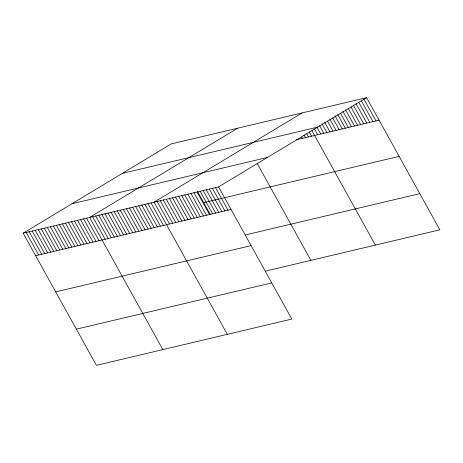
<?xml version="1.0" encoding="UTF-8"?>
<svg xmlns="http://www.w3.org/2000/svg" width="463" height="463" viewBox="0 0 463 463"><rect width="100%" height="100%" fill="white"/><g stroke="black" fill="none" stroke-linecap="round" stroke-linejoin="round"><path stroke-width="0.69" d="M23.15 233.178L218.553 186.907L291.812 319.071L96.408 365.336L23.15 233.178L171.188 143.929L366.592 97.664L439.85 229.822L265.588 271.087M237.629 128.199L89.585 217.448L162.843 349.606M302.108 112.931L154.069 202.175L227.327 334.338M218.553 186.907L366.592 97.664M122.336 173.382L317.74 127.117M296.175 139.826L379.081 120.195M72.002 203.726L267.406 157.461M203.732 202.638L399.135 156.372M35.639 255.709L231.043 209.444M245.535 234.909L419.796 193.65M55.693 291.887L251.096 245.621M76.354 329.158L271.758 282.893M363.866 99.018L376.014 120.924M361.493 100.998L372.941 121.647M358.767 102.346L369.868 122.377M356.047 103.7L366.8 123.106M353.321 105.055L363.727 123.829M350.942 107.034L360.66 124.559M348.222 108.388L357.586 125.288M345.496 109.737L354.519 126.011M342.77 111.091L351.446 126.74M340.398 113.07L348.379 127.464M337.672 114.425L345.305 128.193M334.952 115.779L342.232 128.922M332.573 117.752L339.165 129.646M329.847 119.107L336.092 130.375M327.474 121.086L333.024 131.098M324.748 122.44L329.951 131.828M322.022 123.795L326.884 132.557M319.649 125.774L323.811 133.28M316.923 127.122L320.743 134.01M314.545 129.102L317.67 134.739M311.825 130.456L375.366 245.095M309.099 131.81L311.53 136.191M306.726 133.79L308.456 136.915M304 135.144L305.389 137.644M301.621 137.117L302.316 138.373M257.139 163.393L310.887 260.362M215.48 187.637L227.97 210.167M212.407 188.366L224.902 210.896M209.34 189.089L221.829 211.626M206.266 189.818L218.756 212.349M203.199 190.548L215.689 213.078M200.126 191.271L212.615 213.802M197.383 191.184L210.277 214.444M197.059 192L209.548 214.531M193.985 192.724L206.475 215.26M190.918 193.453L203.407 215.984M187.845 194.182L200.334 216.713M184.772 194.906L197.267 217.442M181.704 195.635L194.194 218.166M178.631 196.358L191.121 218.895M175.564 197.088L188.053 219.618M172.491 197.817L184.98 220.347M169.423 198.54L181.913 221.077M166.35 199.269L178.84 221.8M163.283 199.999L175.772 222.529M160.21 200.722L172.699 223.259M157.136 201.451L169.632 223.982M150.996 202.904L163.485 225.435M147.928 203.633L160.418 226.164M144.855 204.357L157.345 226.893M141.788 205.086L154.277 227.617M138.715 205.815L151.204 228.346M135.647 206.539L148.137 229.069M132.574 207.268L145.064 229.798M129.501 207.991L141.996 230.528M126.434 208.72L138.923 231.251M123.361 209.45L135.85 231.98M120.293 210.173L132.783 232.71M117.22 210.902L129.709 233.433M114.153 211.632L126.642 234.162M111.079 212.355L123.569 234.886M108.012 213.084L120.502 235.615M104.939 213.808L117.428 236.344M101.872 214.537L114.361 237.068M98.798 215.266L111.288 237.797M95.725 215.989L108.215 238.526M92.658 216.719L105.147 239.249M86.564 218.16L99.059 240.691M83.548 218.877L96.038 241.408M80.527 219.589L93.017 242.12M77.506 220.307L89.996 242.838M74.485 221.019L86.975 243.555M71.47 221.736L83.959 244.267M68.449 222.448L80.938 244.985M65.428 223.166L77.917 245.697M62.407 223.878L74.896 246.414M59.386 224.596L71.881 247.126M56.37 225.313L68.86 247.844M53.349 226.025L65.839 248.556M50.328 226.743L62.818 249.273M47.307 227.455L59.796 249.985M44.286 228.172L56.781 250.703M41.271 228.884L53.76 251.421M38.25 229.602L50.739 252.132M35.229 230.314L47.718 252.85M32.207 231.031L44.697 253.562M29.192 231.743L41.682 254.28M26.171 232.461L38.66 254.991"/></g></svg>
